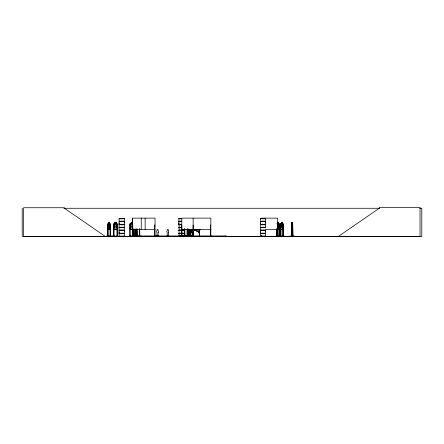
<?xml version="1.0" encoding="UTF-8"?>
<svg xmlns="http://www.w3.org/2000/svg" width="444" height="444" viewBox="0 0 444 444"><rect width="100%" height="100%" fill="white"/><g stroke="black" fill="none" stroke-linecap="round" stroke-linejoin="round"><path stroke-width="0.67" d="M119.114 233.178L119.114 230.575L124.409 230.575L124.403 233.178L119.114 233.178L119.12 231.879M119.114 224.276L119.114 221.678L124.409 221.678L124.403 224.276L119.114 224.276L119.12 222.977M124.403 231.879L124.403 230.575M124.403 222.977L124.403 221.678M181.513 224.276L178.865 224.276L178.871 222.977M265.673 233.178L260.378 233.178L260.384 231.879M265.673 224.276L260.378 224.276L260.384 222.977M265.667 231.879L265.667 230.575M265.667 222.977L265.667 221.678M190.731 236.313C190.765 236.824 191.209 235.126 191.081 236.197L190.726 236.091M292.607 229.276L292.735 227.889L292.646 229.276L291.614 229.276M289.549 236.108L294.894 236.108M181.763 236.286L181.796 218.132L210.856 218.132L210.811 236.319M282.845 229.232L283.133 227.889M282.861 229.276L283.2 227.894M107.981 229.276L110.19 229.276L110.473 227.889M110.19 229.276L110.506 224.153L109.546 223.665M291.514 236.319L291.486 224.159L291.952 223.665M106.027 236.286L112.088 236.291M106.033 236.108L112.071 236.286M260.367 236.313L260.384 233.699L265.673 233.699L265.673 236.208L260.051 236.291L263.114 236.319M135.176 236.108L135.248 229.093M182.823 236.291L182.834 235.908M182.956 236.108L194.639 236.286M117.416 227.889L116.966 229.232L113.98 229.232L113.609 227.889M116.994 229.276L117.46 227.894L117.46 224.153L116.983 223.665L116.145 223.665L116.162 222.272L114.846 222.272L114.846 223.665M190.92 230.336L192.208 230.475M114.197 236.264L112.665 236.091L118.232 236.291L116.7 236.291M114.197 236.108L112.659 236.108M132.356 236.091L132.406 218.132L155.039 218.132L155.073 236.319M178.976 236.286L179.015 235.908M291.919 223.709L291.653 236.319M198.39 232.001L195.027 230.014M280.553 236.319L280.569 224.159L280.808 223.665L281.446 223.665M280.569 224.159L280.847 223.665M192.951 230.985L193.312 230.492L192.985 230.985L190.537 230.985M129.798 236.319L129.781 224.159L130.225 223.665L131.174 223.665M129.826 224.181L130.242 223.709L132.517 223.709M277.139 224.176L277.578 223.709M281.446 222.272L280.997 226.773L281.441 227.889L282.256 227.889L282.695 226.773L282.695 224.176L282.256 223.709L282.256 222.316L281.441 222.316M156.849 236.319C157.331 236.73 156.294 235.431 156.937 236.097M157.903 236.313L158.253 235.703L158.136 236.097M158.058 236.308L158.142 235.703M168.62 236.308L166.9 236.308L168.465 236.097M167.277 236.319L167.011 236.197M168.509 235.703L168.509 236.197C167.638 236.907 168.936 235.237 168.398 236.097M168.121 236.308L168.509 236.197M190.015 229.665L190.032 236.319L189.594 236.097M190.115 229.665L190.082 236.319L189.688 236.313M191.081 236.197L190.72 236.197M108.686 223.709L108.225 224.176L108.225 226.773L108.686 227.889L109.551 227.889L110.012 226.773L110.012 224.176L109.551 223.709M192.729 230.475L192.208 230.941L192.246 232.379M119.086 227.317L124.414 227.311M119.114 236.208L119.114 233.699L124.409 233.699L124.409 236.208L119.103 236.313M338.517 236.319L379.276 208.269L379.276 207.442L420.03 207.442L420.03 236.319L22.2 236.319L22.2 208.269M275.036 236.291L284.92 236.108M193.456 230.014L190.093 232.001M193.845 230.014L188.889 232.423L190.199 231.946M157.97 236.313L158.253 236.197L156.743 236.252M168.42 236.319L168.148 236.197M189.954 236.252C189.261 236.613 189.866 235.026 189.766 236.097M63.869 208.269L379.487 208.269M419.719 208.269L421.8 208.269L421.8 236.558L23.632 236.558L23.632 207.737L64.391 207.737L64.391 208.269L105.145 236.319M261.583 218.132L277.583 218.132L277.583 236.319M119.109 218.542L124.414 218.542M178.86 218.542L181.513 218.537M260.373 218.542L265.679 218.542M181.79 218.664L178.86 218.637L178.871 221.156L181.513 221.156M119.12 218.803L124.403 218.803M178.871 218.803L181.618 218.803M260.384 218.803L265.667 218.803M265.673 221.156L260.378 221.156L260.378 218.648L265.679 218.648L265.667 221.156M119.075 221.334L124.442 221.334M178.827 221.334L181.513 221.334M260.345 221.334L265.712 221.334M119.075 221.495L124.442 221.495M178.827 221.495L181.513 221.495M260.345 221.495L265.712 221.495M181.513 221.678L178.865 221.678L178.865 224.276M108.686 229.276L108.652 222.272L109.579 222.272L109.579 223.665M132.567 222.272L131.174 222.272L131.219 223.709L130.525 224.176L130.525 226.773L131.219 227.889L132.517 227.889M278.46 222.272L277.544 222.272L277.544 223.665L276.984 223.665M292.79 236.319L292.751 224.153L292.33 223.665L292.374 222.272L291.908 222.272L291.963 223.709M108.652 222.316L109.551 222.316M114.891 222.316L116.117 222.316M131.219 222.316L132.517 222.316M277.578 222.316L278.432 222.316M291.919 222.316L292.357 222.316M108.686 223.665L107.986 223.665L107.692 224.159L108.036 223.709L110.168 223.709M114.863 223.665L113.958 223.665L113.547 224.159L113.503 236.319M278.427 223.665L279.032 223.665L279.337 224.153L279.004 229.276L276.939 229.276M282.284 223.665L282.889 223.665M116.983 223.709L113.98 223.709L113.592 224.181L113.564 227.894L113.964 229.276M277.106 223.709L279.015 223.709M280.824 223.709L282.878 223.709M291.625 223.709L292.64 223.709M110.506 224.153L110.495 236.319L110.523 235.908L110.095 235.908M117.438 224.153L117.388 236.319M278.993 223.665L279.337 224.153M291.486 224.159L291.658 229.276M292.751 224.153L292.602 223.665M108.686 224.176L109.551 224.176M132.517 224.176L131.219 224.176L131.219 226.773L132.517 226.773M277.578 224.176L278.394 224.176L278.394 226.773L277.578 226.773M119.075 224.459L124.442 224.459M178.827 224.459L181.513 224.459M260.345 224.459L265.712 224.459M119.075 224.62L124.442 224.62M178.827 224.62L181.513 224.62M260.345 224.62L265.712 224.62M178.865 224.803L181.513 224.803M265.673 224.803L260.378 224.803L260.378 227.306L265.667 227.239M110.495 225.008L110.129 225.008L110.095 236.319M113.47 225.008L113.88 225.008L113.919 236.319M117.399 225.008L116.988 225.008L117 236.319L116.944 235.908L117.438 235.908M129.753 225.008L130.136 225.008L130.181 236.319M132.406 225.008L132.795 225.008L132.75 236.319M155.039 225.008L154.656 225.008L154.701 236.319M181.796 225.008L181.968 236.319M193.112 225.008L192.896 236.319M210.861 225.008L210.473 225.008L210.434 236.319M280.553 225.008L280.908 225.008M108.686 226.773L109.551 226.773M178.871 227.239L181.513 227.417M265.679 227.311L260.328 227.378L265.679 227.417M124.414 227.445L119.064 227.378M178.86 227.55L181.513 227.539M265.679 227.539L260.373 227.539L260.384 230.053L265.673 230.053M119.12 227.7L124.403 227.7M178.871 227.7L181.618 227.7M260.384 227.7L265.667 227.7M277.578 227.889L278.394 227.889L278.832 226.773L278.427 222.272M280.53 227.894L280.836 229.276L282.9 229.276M108.003 229.232L110.168 229.232M130.242 229.232L132.806 229.232M276.962 229.232L279.015 229.232M280.824 229.232L282.878 229.232M291.625 229.232L292.64 229.232M113.947 229.276L117.011 229.276M132.828 229.276L130.209 229.276L129.781 227.894M132.406 229.448L155.039 229.448M181.796 229.448L210.856 229.448M265.584 229.448L277.583 229.448M188.583 229.542L199.9 229.542L199.9 230.014L188.583 230.014M188.583 229.703L199.9 229.703M188.583 229.859L199.9 229.859M178.865 230.053L184.066 230.053M119.075 230.236L124.442 230.236M178.827 230.236L184.105 230.236M260.345 230.236L265.712 230.236M119.075 230.397L124.442 230.397M178.827 230.397L184.105 230.397M260.345 230.397L265.712 230.397M178.865 230.575L184.066 230.575M191.209 232.379L192.274 232.379L192.274 230.985M199.278 232.606L199.278 232.961M178.865 233.178L184.066 233.178M119.075 233.355L124.442 233.355M178.827 233.355L184.105 233.355M260.345 233.355L265.712 233.355M119.075 233.516L124.442 233.516M178.827 233.516L184.105 233.516M260.345 233.516L265.712 233.516M178.865 233.699L184.066 233.699M107.576 235.908L108.009 235.908M113.919 235.908L113.431 235.908L113.431 236.319M130.181 235.908L129.709 235.908L129.709 236.319M276.662 235.908L277.073 235.908M277.284 235.908L277.728 235.908M279.037 235.908L279.454 235.908M280.519 235.908L280.935 235.908M291.492 235.908L291.808 236.319L291.78 227.667M292.951 235.908L292.635 236.319L292.663 225.008L292.935 236.319M112.055 236.086L106.055 236.319M130.181 236.025L141.22 236.108M157.182 236.019L157.809 236.019M167.438 236.019L168.065 236.019M179.487 236.025L182.789 236.025M118.209 236.108L116.644 236.319M119.12 236.136L124.403 236.136M156.754 236.097L158.208 236.097M178.871 236.136L191.436 236.086L178.832 236.297M265.667 236.136L260.073 236.264M210.956 236.286L210.906 235.908M183.3 236.286L183.261 235.908M134.016 236.291L133.91 228.999M198.363 231.79L199.511 232.578L194.639 230.014M279.343 236.313L279.337 235.908M279.204 236.286L279.304 224.153M190.72 230.475L191.242 230.941L191.27 232.334M192.319 230.469L192.618 230.336M167.088 236.313L167.083 235.703L167.205 236.097M190.581 230.941L190.171 230.497L190.565 230.985M282.856 223.665L283.172 224.176L283.172 236.319M282.845 223.709L283.133 224.176M193.112 218.132L193.257 236.313M108.014 229.276L107.759 224.181L107.687 236.319M291.708 226.773L291.919 227.889L292.313 227.889L292.33 222.272M292.84 235.908L292.857 236.319M291.58 235.908L291.603 236.319M283.316 236.319L283.316 235.908L282.9 235.908L282.9 236.319M283.294 236.319L283.283 225.008L282.928 225.008L283.017 236.319M283.044 225.008L283.044 227.001M283.044 228.333L283.089 236.319M282.295 223.709L282.323 222.272L281.407 222.272L281.441 223.709M280.908 228.999L280.935 236.319M280.819 235.908L280.819 236.319M280.791 225.008L280.747 236.319M280.663 225.008L280.636 236.319M279.431 236.319L279.426 225.008L279.071 225.008L279.043 236.319M279.182 225.008L279.154 236.319M277.689 236.319L277.689 225.008L277.317 225.008L277.284 236.319M277.539 235.908L277.483 236.319M277.422 225.008L277.389 236.319M277.045 228.999L277.073 236.319M276.928 228.999L276.956 236.319M276.867 235.908L276.884 236.319M276.806 228.999L276.806 236.319M276.69 228.999L276.701 236.319M265.667 224.276L265.673 221.678L260.378 221.678L260.378 224.276M265.667 224.803L265.673 227.306M265.667 233.178L265.673 230.575L260.378 230.575L260.378 233.178M261.943 235.908L261.988 236.319M261.882 236.319L261.855 235.908L261.749 236.319M261.732 235.908L261.655 236.319M261.599 235.908L261.583 236.319M261.549 235.908L261.549 236.319M226.362 236.319L226.362 235.969L132.018 235.969L132.018 236.319M225.541 235.969L225.541 236.319M211.394 235.969L211.394 236.319M210.523 235.908L210.573 236.319M199.517 230.014L199.517 236.319M199.223 230.014L199.223 236.319M194.239 229.542L194.239 230.014M193.218 229.665L193.212 236.319M193.09 235.908L193.073 236.319M192.929 229.665L192.979 236.319M192.801 235.908L192.801 236.319M191.242 230.941L191.236 232.379M190.587 236.097L190.587 235.27L190.154 235.27L190.165 236.319M190.432 235.908L190.432 236.319M190.398 229.665L190.337 236.319M190.304 230.331L190.304 236.319M189.893 229.753L189.899 230.775A0.944 0.944 0 0 0 189.699 232.256L189.899 235.892L190.842 235.892L191.037 232.256A0.944 0.944 0 0 0 190.842 230.775M188.678 229.776L188.678 236.319M188.611 229.093L188.622 236.319L188.534 229.776M188.228 229.093L188.273 236.319M188.184 235.908L188.195 236.319M187.507 228.999L187.54 236.319M187.407 228.999L187.435 236.319M187.346 235.908L187.357 236.319M187.235 228.999L187.207 236.319M187.135 228.999L187.102 236.319M184.826 228.999L184.859 236.319M184.721 228.999L184.754 236.319M184.676 235.908L184.599 236.319M184.554 228.999L184.521 236.319M184.449 228.999L184.449 236.319M183.172 235.908L183.172 236.319M182.878 235.908L182.878 236.319M182.007 235.908L182.007 236.319M179.443 235.908L179.487 236.319M179.398 235.908L179.398 236.319M179.087 224.159L179.104 236.319M168.015 236.097L168.015 235.27L167.582 235.27L167.582 236.097M157.764 236.097L157.764 235.27L157.331 235.27L157.331 236.097M154.995 235.908L154.995 236.319M154.817 235.969L154.817 236.319M154.612 235.908L154.612 236.319M145.133 218.132L145.133 229.448M141.242 218.132L141.242 229.448M139.749 235.908L139.749 236.319L139.721 228.999M139.616 228.999L139.555 236.319M139.51 235.908L139.494 236.319M139.449 228.999L139.416 236.319M139.344 228.999L139.311 236.319M137.052 228.999L137.085 236.319M137.035 235.908L136.98 236.319M136.946 228.999L136.902 236.319L136.78 228.999M136.691 235.908L136.752 236.319M136.674 228.999L136.674 236.319M135.414 229.093L135.392 236.319M134.11 229.093L134.132 236.319M133.866 235.908L133.866 236.319M133.572 235.908L133.572 236.319M133.527 228.999L133.483 236.319M132.834 235.908L132.839 236.319M132.634 235.908L132.628 236.319M132.59 225.008L132.584 236.319M132.44 218.132L132.44 236.319M130.092 235.908L130.092 236.319M117.344 225.008L117.288 236.319M117.088 235.908L117.099 236.319M116.145 222.272L116.1 223.709L116.766 224.176L116.766 226.773L116.117 227.889L114.907 227.889L114.258 226.773L114.258 224.176L114.907 223.709L114.863 222.272M113.825 225.008L113.825 236.319M113.581 235.908L113.575 236.319M110.384 225.008L110.384 236.319M110.24 225.008L110.301 236.319M110.14 235.908L110.206 236.319M109.546 222.272L109.551 229.276M108.619 222.272L108.652 223.709M108.003 236.319L107.97 225.008L107.609 225.008L107.576 236.319M107.864 225.008L107.892 236.319M107.764 235.908L107.781 236.319M158.208 232.256L158.014 235.892L157.071 235.892L156.871 232.256A0.944 0.944 0 0 1 157.071 230.775C156.21 228.915 158.869 228.915 158.014 230.775A0.944 0.944 0 0 1 158.208 232.256M168.465 232.256L168.265 235.892L167.321 235.892L167.127 232.256A0.944 0.944 0 0 1 167.321 230.775C166.467 228.915 169.125 228.915 168.265 230.775A0.944 0.944 0 0 1 168.465 232.256M124.414 218.642L119.109 218.642L119.12 221.156L124.409 221.156L124.409 218.648M109.396 222.549L108.841 222.549L108.841 223.016L109.396 223.016L109.396 222.549M115.901 222.549L115.124 222.549L115.124 223.016L115.901 223.016L115.901 222.549M132.284 222.549L131.452 222.549L131.452 223.016L132.284 223.016L132.284 222.549M278.249 222.549L277.722 222.549L277.722 223.016L278.249 223.016L278.249 222.549M282.112 222.549L281.585 222.549L281.585 223.016L282.112 223.016L282.112 222.549M292.246 222.549L291.991 223.016L292.246 222.549M116.117 224.176L114.907 224.176L114.907 226.773L116.117 226.773L116.117 224.176M282.256 224.176L281.441 224.176L281.441 226.773L282.256 226.773L282.256 224.176M292.313 224.176L291.919 224.176L291.919 226.773L292.313 226.773L292.313 224.176M124.409 224.803L119.114 224.803L119.114 227.306L124.403 227.239L124.403 224.803M124.414 227.533L119.109 227.533L119.12 230.053L124.409 230.053L124.409 227.55M192.036 231.635L191.414 231.635L191.414 232.101L192.036 232.101L192.036 231.635M189.2 232.606L189.027 232.961L189.2 232.606"/></g></svg>
